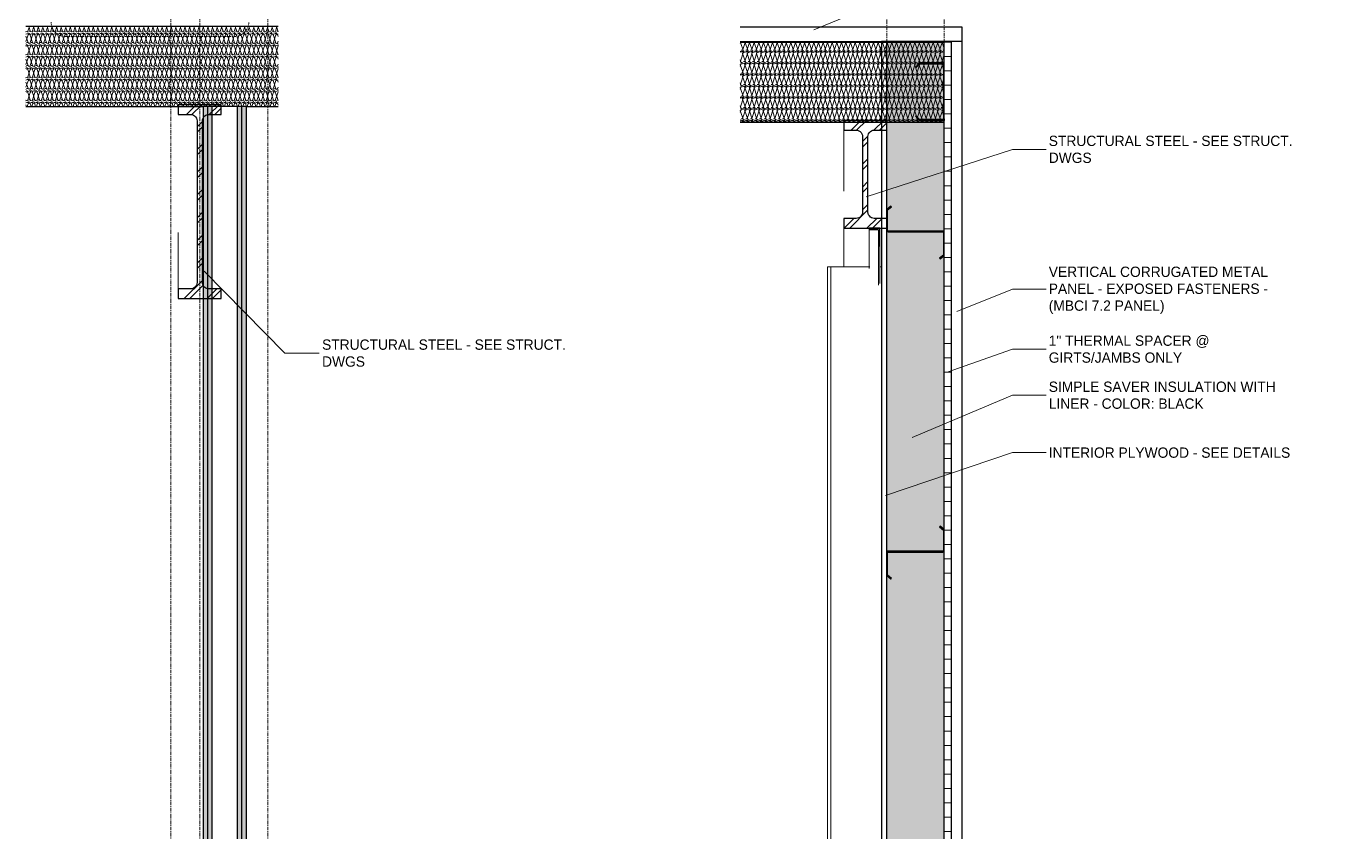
# Model space of a CAD drawing. Header units: inches. Extents: x 22745 to 23280, y -53 to 309.
# Drawn here: x 23098.7 to 23279.2, y 61 to 173.4 of the extents above; entities that cross this region are included whole.
import ezdxf

# ---------------------------------------------------------------- set-up
doc = ezdxf.new("R2010")
doc.units = ezdxf.units.IN
doc.header["$MEASUREMENT"] = 0
doc.linetypes.add('Dash Dot 3_16_', pattern=[0.3125, 0.1875, -0.0625, 0, -0.0625])
doc.linetypes.add('Grid Line 1_2_', pattern=[0.875, 0.5, -0.125, 0.125, -0.125])
for name, color, linetype, lineweight in [('A-ANNO-IDEN', 131, 'Continuous', 9), ('A-ANNO-SYMB', 150, 'Continuous', 9), ('A-CLNG', 13, 'Continuous', 30), ('A-CLNG-PATT', 13, 'Continuous', 70), ('A-ROOF', 132, 'Continuous', 30), ('A-ROOF-PATT', 132, 'Continuous', 30), ('A-WALL', 113, 'Continuous', 30), ('A-WALL-PATT', 111, 'Continuous', 70), ('I-WALL', 2, 'Continuous', 30), ('S-BEAM', 12, 'Continuous', 30), ('S-COLS', 52, 'Continuous', 30), ('S-GRID', 1, 'Continuous', 9)]:
    doc.layers.add(name, color=color, linetype=linetype, lineweight=lineweight)
doc.styles.add('Century Gothic', font='GOTHIC.TTF', dxfattribs={"height": 1.437112})
pattern_1 = [(0, (21572.501, 107.706), (5.12, 1.28), [0.211, -3.629, 0.211, -3.629, -20.48]), (0, (21572.501, 107.706), (5.12, 1.28), [-7.68, 0.211, -7.469, 0.211, -3.629, -8.96]), (0, (21572.501, 107.706), (5.12, 1.28), [-19.2, 0.211, -2.349, 0.211, -6.189]), (120, (21574.421, 108.346), (-3.6685125, 3.7940501), [0.211, -3.629, 0.211, -3.629, -20.48]), (120, (21574.421, 108.346), (-3.6685125, 3.7940501), [-7.68, 0.211, -7.469, 0.211, -3.629, -8.96]), (120, (21574.421, 108.346), (-3.6685125, 3.7940501), [-19.2, 0.211, -2.349, 0.211, -6.189]), (240, (21575.061, 110.906), (-1.4514875, -5.0740501), [0.211, -3.629, 0.211, -3.629, -20.48]), (240, (21575.061, 110.906), (-1.4514875, -5.0740501), [-7.68, 0.211, -7.469, 0.211, -3.629, -8.96]), (240, (21575.061, 110.906), (-1.4514875, -5.0740501), [-19.2, 0.211, -2.349, 0.211, -6.189])]
pattern_2 = [(161.57, (-19638.334, 101.214), (-0.6397287956, 0.0002609723), [0, -4.554, 0.506, 0]), (18.43, (-19638.494, 101.214), (-0.6397287956, -0.0002609723), [0, -4.554, 0.506, 0]), (108.43, (-19638.334, 101.214), (0.3202005462, -1.599823931), [1.518, -3.542]), (71.57, (-19638.494, 101.214), (0.3202005462, 1.599823931), [1.518, -3.542])]
pattern_3 = [(45, (-19638.414, 101.134), (-1.583919, 1.583919), []), (45, (-19638.414, 103.534), (-1.583919, 1.583919), [])]

# ---------------------------------------------------------------- blocks, each defined once
blk = doc.blocks.new('W-Wide Flange - 2_-3_ deep-1401636-Wall Section - One Story - Parapet - Exposed Structure')
at = {"layer": 'S-BEAM', "lineweight": 9}
h = blk.add_hatch(dxfattribs=at)
h.set_pattern_fill('FP_25', color=8, style=0, pattern_type=2)
h.set_pattern_definition([(45, (21572.501, 107.706), (-1.583919, 1.583919), []), (45, (21572.501, 110.106), (-1.583919, 1.583919), [])])
h.paths.add_polyline_path([(22347.05, 135.4), (22353.05, 135.4), (22353.05, 136.76), (22351.32, 136.76), (22351.12, 136.78), (22350.93, 136.85), (22350.76, 136.96), (22350.62, 137.1), (22350.52, 137.27), (22350.45, 137.45), (22350.43, 137.65), (22350.43, 160.17), (22350.45, 160.37), (22350.52, 160.56), (22350.62, 160.73), (22350.76, 160.87), (22350.93, 160.97), (22351.12, 161.04), (22351.32, 161.06), (22353.05, 161.06), (22353.05, 162.42), (22347.05, 162.42), (22347.05, 161.06), (22348.79, 161.06), (22348.99, 161.04), (22349.17, 160.97), (22349.34, 160.87), (22349.48, 160.73), (22349.59, 160.56), (22349.66, 160.37), (22349.68, 160.17), (22349.68, 137.65), (22349.66, 137.45), (22349.59, 137.27), (22349.48, 137.1), (22349.34, 136.96), (22349.17, 136.85), (22348.99, 136.78), (22348.79, 136.76), (22347.05, 136.76)], flags=0)
at = {"layer": 'S-BEAM', "color": 7}
for p, q in [((22353.05, 162.42), (22347.05, 162.42)), ((22347.05, 162.42), (22347.05, 161.06)), ((22347.05, 161.06), (22348.79, 161.06)), ((22351.32, 161.06), (22353.05, 161.06)), ((22353.05, 161.06), (22353.05, 162.42)), ((22349.68, 160.17), (22349.68, 137.65)), ((22350.43, 137.65), (22350.43, 160.17)), ((22348.79, 136.76), (22347.05, 136.76)), ((22347.05, 136.76), (22347.05, 135.4)), ((22347.05, 135.4), (22353.05, 135.4)), ((22353.05, 136.76), (22351.32, 136.76)), ((22353.05, 135.4), (22353.05, 136.76))]:
    blk.add_line(p, q, dxfattribs=at)
at = {"layer": 'S-BEAM', "color": 43, "lineweight": 18}
blk.add_line((22347.05, 144.59), (22347.05, 136.76), dxfattribs=at)
at = {"layer": 'S-BEAM', "color": 7, "flags": 128}
for points in [[(22348.79, 161.06), (22348.99, 161.04), (22349.17, 160.97), (22349.34, 160.87), (22349.48, 160.73), (22349.59, 160.56), (22349.66, 160.37), (22349.68, 160.17)], [(22350.43, 160.17), (22350.45, 160.37), (22350.52, 160.56), (22350.62, 160.73), (22350.76, 160.87), (22350.93, 160.97), (22351.12, 161.04), (22351.32, 161.06)], [(22349.68, 137.65), (22349.66, 137.45), (22349.59, 137.27), (22349.48, 137.1), (22349.34, 136.96), (22349.17, 136.85), (22348.99, 136.78), (22348.79, 136.76)], [(22351.32, 136.76), (22351.12, 136.78), (22350.93, 136.85), (22350.76, 136.96), (22350.62, 137.1), (22350.52, 137.27), (22350.45, 137.45), (22350.43, 137.65)]]:
    blk.add_lwpolyline(points, dxfattribs=at)
blk = doc.blocks.new('W-Wide Flange - 1_-5_-1401438-Wall Section - One Story - Metal Panel')
at = {"layer": 'S-BEAM', "lineweight": 9}
h = blk.add_hatch(dxfattribs=at)
h.set_pattern_fill('FP_34', color=8, style=0, pattern_type=2)
h.set_pattern_definition(pattern_3)
h.paths.add_polyline_path([(-20900.9, 145.22), (-20899.55, 145.22), (-20899.55, 146.58), (-20901.29, 146.58), (-20901.49, 146.6), (-20901.67, 146.67), (-20901.84, 146.77), (-20901.98, 146.91), (-20902.09, 147.08), (-20902.16, 147.27), (-20902.18, 147.47), (-20902.18, 157.98), (-20902.16, 158.18), (-20902.09, 158.36), (-20901.98, 158.53), (-20901.84, 158.67), (-20901.67, 158.78), (-20901.49, 158.85), (-20901.29, 158.87), (-20899.55, 158.87), (-20899.55, 160.23), (-20905.55, 160.23), (-20905.55, 158.87), (-20903.82, 158.87), (-20903.62, 158.85), (-20903.43, 158.78), (-20903.26, 158.67), (-20903.12, 158.53), (-20903.02, 158.36), (-20902.95, 158.18), (-20902.93, 157.98), (-20902.93, 147.47), (-20902.95, 147.27), (-20903.02, 147.08), (-20903.12, 146.91), (-20903.26, 146.77), (-20903.43, 146.67), (-20903.62, 146.6), (-20903.82, 146.58), (-20905.55, 146.58), (-20905.55, 145.22), (-20902.02, 145.22)], flags=0)
at = {"layer": 'S-BEAM', "color": 7}
for p, q in [((-20899.55, 160.23), (-20905.55, 160.23)), ((-20905.55, 160.23), (-20905.55, 159.97)), ((-20905.55, 159.97), (-20905.55, 158.87)), ((-20899.55, 159.97), (-20899.55, 160.23)), ((-20899.55, 158.87), (-20899.55, 159.97)), ((-20905.55, 158.87), (-20903.82, 158.87)), ((-20902.93, 157.98), (-20902.93, 147.47)), ((-20902.18, 147.47), (-20902.18, 157.98)), ((-20901.29, 158.87), (-20899.55, 158.87)), ((-20903.82, 146.58), (-20905.55, 146.58)), ((-20905.55, 146.58), (-20905.55, 145.22)), ((-20899.55, 146.58), (-20901.29, 146.58)), ((-20899.55, 145.22), (-20899.55, 146.58)), ((-20905.55, 145.22), (-20899.55, 145.22))]:
    blk.add_line(p, q, dxfattribs=at)
at = {"layer": 'S-BEAM', "color": 43, "lineweight": 18}
for p, q in [((-20905.55, 150.36), (-20905.55, 158.87)), ((-20905.55, 139.83), (-20905.55, 145.22))]:
    blk.add_line(p, q, dxfattribs=at)
at = {"layer": 'S-BEAM', "color": 7, "flags": 128}
for points in [[(-20903.82, 158.87), (-20903.62, 158.85), (-20903.43, 158.78), (-20903.26, 158.67), (-20903.12, 158.53), (-20903.02, 158.36), (-20902.95, 158.18), (-20902.93, 157.98)], [(-20902.18, 157.98), (-20902.16, 158.18), (-20902.09, 158.36), (-20901.98, 158.53), (-20901.84, 158.67), (-20901.67, 158.78), (-20901.49, 158.85), (-20901.29, 158.87)], [(-20902.93, 147.47), (-20902.95, 147.27), (-20903.02, 147.08), (-20903.12, 146.91), (-20903.26, 146.77), (-20903.43, 146.67), (-20903.62, 146.6), (-20903.82, 146.58)], [(-20901.29, 146.58), (-20901.49, 146.6), (-20901.67, 146.67), (-20901.84, 146.77), (-20901.98, 146.91), (-20902.09, 147.08), (-20902.16, 147.27), (-20902.18, 147.47)]]:
    blk.add_lwpolyline(points, dxfattribs=at)
blk = doc.blocks.new('Girt_Z - 8_D-1933048-Wall Section - One Story - Metal Panel')
at = {"layer": 'S-BEAM', "color": 7}
for p, q in [((-20892.13, 103.68), (-20892.2, 103.59)), ((-20892.2, 103.59), (-20891.66, 103.14)), ((-20891.55, 103.2), (-20892.13, 103.68)), ((-20891.66, 103.14), (-20891.66, 100.25)), ((-20891.55, 100.26), (-20891.55, 103.2)), ((-20891.74, 100.18), (-20899.55, 100.18)), ((-20899.55, 100.18), (-20899.55, 96.8)), ((-20899.44, 96.86), (-20899.44, 100)), ((-20899.37, 100.07), (-20891.74, 100.07)), ((-20899.55, 96.8), (-20898.98, 96.32)), ((-20898.91, 96.41), (-20899.44, 96.86)), ((-20898.98, 96.32), (-20898.91, 96.41))]:
    blk.add_line(p, q, dxfattribs=at)
for centre, radius, start, end in [((-20899.37, 99.99), 0.0782, 90, 176.9576), ((-20891.74, 100.26), 0.188, 270, 0), ((-20891.74, 100.26), 0.0782, 270, 357.8773)]:
    blk.add_arc(centre, radius, start, end, dxfattribs=at)
blk = doc.blocks.new('Girt_C - 8_D-1933049-Wall Section - One Story - Metal Panel')
at = {"layer": 'S-BEAM', "lineweight": 9}
h = blk.add_hatch(dxfattribs=at)
h.set_pattern_fill('FP_34', color=8, style=0, pattern_type=2)
h.set_pattern_definition(pattern_3)
h.paths.add_polyline_path([(-20895.05, 160.23), (-20891.74, 160.23), (-20891.67, 160.24), (-20891.61, 160.28), (-20891.57, 160.34), (-20891.55, 160.42), (-20891.55, 168.05), (-20891.57, 168.12), (-20891.61, 168.18), (-20891.67, 168.22), (-20891.74, 168.24), (-20895.05, 168.24), (-20895.53, 167.66), (-20895.45, 167.59), (-20895, 168.13), (-20891.74, 168.13), (-20891.7, 168.11), (-20891.67, 168.09), (-20891.66, 168.05), (-20891.66, 160.42), (-20891.67, 160.38), (-20891.7, 160.35), (-20891.74, 160.34), (-20895, 160.34), (-20895.45, 160.88), (-20895.54, 160.8)], flags=0)
at = {"layer": 'S-BEAM', "color": 7}
for p, q in [((-20895.05, 168.24), (-20895.53, 167.66)), ((-20895.45, 167.59), (-20895, 168.13)), ((-20891.74, 168.24), (-20895.05, 168.24)), ((-20895, 168.13), (-20891.74, 168.13)), ((-20891.66, 168.05), (-20891.66, 160.42)), ((-20891.55, 160.42), (-20891.55, 168.05)), ((-20895.53, 167.66), (-20895.45, 167.59)), ((-20895.45, 160.88), (-20895.54, 160.8)), ((-20895.54, 160.8), (-20895.05, 160.23)), ((-20895, 160.34), (-20895.45, 160.88)), ((-20895.05, 160.23), (-20891.74, 160.23)), ((-20891.74, 160.34), (-20895, 160.34)), ((-20891.74, 160.23), (-20891.67, 160.24)), ((-20891.67, 160.24), (-20891.61, 160.28)), ((-20891.61, 160.28), (-20891.57, 160.34)), ((-20891.57, 160.34), (-20891.55, 160.42))]:
    blk.add_line(p, q, dxfattribs=at)
at = {"layer": 'S-BEAM', "color": 43, "lineweight": 18}
blk.add_line((-20891.55, 159.98), (-20891.55, 160.42), dxfattribs=at)
at = {"layer": 'S-BEAM', "color": 7, "flags": 128}
for points in [[(-20891.55, 168.05), (-20891.57, 168.12), (-20891.61, 168.18), (-20891.67, 168.22), (-20891.74, 168.24)], [(-20891.74, 168.13), (-20891.7, 168.11), (-20891.67, 168.09), (-20891.66, 168.05)], [(-20891.66, 160.42), (-20891.67, 160.38), (-20891.7, 160.35), (-20891.74, 160.34)]]:
    blk.add_lwpolyline(points, dxfattribs=at)
blk = doc.blocks.new('L-Angle - L2-1_2X1-1_2X3_16-1401440-Wall Section - One Story - Metal Panel')
at = {"layer": 'S-BEAM', "lineweight": 9}
h = blk.add_hatch(dxfattribs=at)
h.set_pattern_fill('FP_34', color=8, style=0, pattern_type=2)
h.set_pattern_definition(pattern_3)
h.paths.add_polyline_path([(-20900.52, 142.71), (-20900.52, 145.22), (-20902.02, 145.22), (-20902.01, 145.17), (-20902, 145.13), (-20901.98, 145.1), (-20901.95, 145.07), (-20901.91, 145.05), (-20901.87, 145.03), (-20901.83, 145.03), (-20900.85, 145.02), (-20900.81, 145.01), (-20900.77, 144.99), (-20900.75, 144.96), (-20900.72, 144.92), (-20900.71, 144.88), (-20900.7, 144.84), (-20900.7, 142.86), (-20900.69, 142.82), (-20900.66, 142.78), (-20900.63, 142.75), (-20900.6, 142.73), (-20900.56, 142.72)], flags=0)
at = {"layer": 'S-BEAM', "color": 43, "lineweight": 18}
for p, q in [((-20902.02, 145.22), (-20902.02, 139.57)), ((-20902.02, 139.83), (-20902.02, 145.22)), ((-20900.7, 142.9), (-20900.7, 137.25)), ((-20900.52, 137.5), (-20900.52, 142.71))]:
    blk.add_line(p, q, dxfattribs=at)
at = {"layer": 'S-BEAM', "color": 7}
for p, q in [((-20900.52, 145.22), (-20902.02, 145.22)), ((-20902.02, 145.22), (-20902.01, 145.17)), ((-20902.01, 145.17), (-20902, 145.13)), ((-20902, 145.13), (-20901.98, 145.1)), ((-20901.98, 145.1), (-20901.95, 145.07)), ((-20901.95, 145.07), (-20901.91, 145.05)), ((-20901.91, 145.05), (-20901.87, 145.03)), ((-20901.87, 145.03), (-20901.83, 145.03)), ((-20901.83, 145.03), (-20900.89, 145.03)), ((-20900.7, 144.84), (-20900.7, 142.9)), ((-20900.52, 142.71), (-20900.52, 145.22)), ((-20900.69, 142.82), (-20900.66, 142.78))]:
    blk.add_line(p, q, dxfattribs=at)
at = {"layer": 'S-BEAM', "color": 7, "flags": 128}
for points in [[(-20900.89, 145.03), (-20900.85, 145.02), (-20900.81, 145.01), (-20900.77, 144.99), (-20900.75, 144.96), (-20900.72, 144.92), (-20900.71, 144.88), (-20900.7, 144.84)], [(-20900.7, 142.9), (-20900.7, 142.86), (-20900.69, 142.82)], [(-20900.66, 142.78), (-20900.63, 142.75), (-20900.6, 142.73)], [(-20900.6, 142.73), (-20900.56, 142.72), (-20900.52, 142.71)]]:
    blk.add_lwpolyline(points, dxfattribs=at)
blk = doc.blocks.new('Girt_Z - 8_D-1790185-Wall Section - One Story - Metal Panel')
at = {"layer": 'S-BEAM', "color": 7}
for p, q in [((-20898.98, 148.29), (-20899.55, 147.81)), ((-20899.44, 147.76), (-20898.91, 148.21)), ((-20898.91, 148.21), (-20898.98, 148.29)), ((-20899.55, 147.81), (-20899.55, 144.88)), ((-20899.44, 144.87), (-20899.44, 147.76)), ((-20891.55, 144.8), (-20899.37, 144.8)), ((-20899.37, 144.69), (-20891.74, 144.69)), ((-20891.66, 144.61), (-20891.66, 141.47)), ((-20891.55, 141.42), (-20891.55, 144.8)), ((-20891.66, 141.47), (-20892.2, 141.02)), ((-20892.2, 141.02), (-20892.13, 140.94)), ((-20892.13, 140.94), (-20891.55, 141.42))]:
    blk.add_line(p, q, dxfattribs=at)
for centre, radius, start, end in [((-20899.37, 144.88), 0.188, 180, 270), ((-20899.37, 144.88), 0.0782, 182.1227, 270), ((-20891.74, 144.61), 0.0782, 3.0424, 90)]:
    blk.add_arc(centre, radius, start, end, dxfattribs=at)

msp = doc.modelspace()

# ---------------------------------------------------------------- hatches: boundary and pattern name
at = {"layer": 'A-CLNG-PATT', "lineweight": 9}
h = msp.add_hatch(dxfattribs=at)
h.set_pattern_fill('FP_26', color=8, style=0, pattern_type=2)
h.set_pattern_definition([(161.57, (21572.581, 107.786), (-0.639728796, 0.000260972), [0, -4.554, 0.506, 0]), (18.43, (21572.421, 107.786), (-0.639728796, -0.000260972), [0, -4.554, 0.506, 0]), (108.43, (21572.581, 107.786), (0.320200546, -1.59982393), [1.518, -3.542]), (71.57, (21572.421, 107.786), (0.320200546, 1.59982393), [1.518, -3.542])])
h.paths.add_polyline_path([(23124.6536, 162.16852), (23133.84106, 162.16852), (23133.84106, 173.30317), (23098.69972, 173.30317), (23098.69972, 162.16852), (23124.0286, 162.16852)], flags=0)
h = msp.add_hatch(dxfattribs=at)
h.set_pattern_fill('FP_33', color=8, style=0, pattern_type=2)
h.set_pattern_definition(pattern_2)
h.paths.add_polyline_path([(23198.18442, 159.97351), (23226.60422, 159.97351), (23226.60422, 171.10816), (23198.18442, 171.10816)], flags=0)
at = {"layer": 'A-ROOF-PATT', "lineweight": 9}
h = msp.add_hatch(dxfattribs=at)
h.set_pattern_fill('FP_15', color=8, style=0, pattern_type=2)
h.set_pattern_definition([(90, (-174.388, -762.154), (-16.082, 1e-15), [])])
h.paths.add_polyline_path([(23229.10422, 162.7312), (23229.1043, 162.7312), (23229.10422, 162.73125)], flags=0)
h.paths.add_polyline_path([(23207.16042, 171.10816), (23217.85422, 171.10816), (23217.85422, 171.23837), (23198.18442, 171.23837), (23198.18442, 171.10816), (23206.46818, 171.10816)], flags=0)
at = {"layer": 'A-WALL-PATT', "lineweight": 9}
h = msp.add_hatch(dxfattribs=at)
h.set_pattern_fill('FP_33', color=8, style=0, pattern_type=2)
h.set_pattern_definition(pattern_2)
h.paths.add_polyline_path([(23226.60422, 0), (23226.60422, 171.23837), (23218.60422, 171.23837), (23218.60422, 0)], flags=0)
h = msp.add_hatch(dxfattribs=at)
h.set_pattern_fill('FP_32', color=8, style=0, pattern_type=2)
h.set_pattern_definition([(0, (-19638.414, 101.134), (0, 2), []), (90, (-19638.414, 101.134), (-2, 1e-16), [])])
h.paths.add_polyline_path([(23227.60422, 0), (23227.60422, 171.23837), (23226.60422, 171.23837), (23226.60422, 0)], flags=0)
h = msp.add_hatch(dxfattribs=at)
h.set_pattern_fill('FP_28', color=8, style=0, pattern_type=2)
h.set_pattern_definition(pattern_1)
h.paths.add_polyline_path([(23124.0286, 0), (23124.0286, 162.16852), (23123.4036, 162.16852), (23123.4036, 0)], flags=0)
h = msp.add_hatch(dxfattribs=at)
h.set_pattern_fill('FP_28', color=8, style=0, pattern_type=2)
h.set_pattern_definition(pattern_1)
h.paths.add_polyline_path([(23124.6536, 0), (23124.6536, 162.16852), (23124.0286, 162.16852), (23124.0286, 0)], flags=0)
h = msp.add_hatch(dxfattribs=at)
h.set_pattern_fill('FP_28', color=8, style=0, pattern_type=2)
h.set_pattern_definition(pattern_1)
h.paths.add_polyline_path([(23128.7786, 0), (23128.7786, 162.16852), (23128.1536, 162.16852), (23128.1536, 0)], flags=0)
h = msp.add_hatch(dxfattribs=at)
h.set_pattern_fill('FP_28', color=8, style=0, pattern_type=2)
h.set_pattern_definition(pattern_1)
h.paths.add_polyline_path([(23129.4036, 0), (23129.4036, 162.16852), (23128.7786, 162.16852), (23128.7786, 0)], flags=0)

# ---------------------------------------------------------------- linework, layer by layer
at = {"layer": 'A-ANNO-IDEN', "color": 153}
for p, q in [((23208.43157, 172.86395), (23236.09555, 184.28148)), ((23215.70921, 149.56093), (23236.09555, 156.18596)), ((23236.09555, 156.18596), (23241.16207, 156.18596)), ((23123.52796, 139.24136), (23134.74205, 127.78994)), ((23228.33816, 133.61947), (23236.09555, 136.72495)), ((23236.09555, 136.72495), (23241.16207, 136.72495)), ((23226.99245, 125.13116), (23236.09555, 128.34015)), ((23236.09555, 128.34015), (23241.16207, 128.34015)), ((23134.74205, 127.78994), (23139.94724, 127.78994)), ((23222.1272, 116.02175), (23236.09555, 121.92216)), ((23236.09555, 121.92216), (23241.16207, 121.92216)), ((23218.40062, 107.9475), (23236.09555, 113.95143)), ((23236.09555, 113.95143), (23241.16207, 113.95143))]:
    msp.add_line(p, q, dxfattribs=at)
at = {"layer": 'A-ANNO-SYMB', "linetype": 'Dash Dot 3_16_'}
msp.add_line((23104.20458, 171.92729), (23127.74004, 171.92729), dxfattribs=at)
for centre, start, end in [((23104.20458, 173.92729), 180, 270), ((23127.74004, 173.92729), 270, 0)]:
    msp.add_arc(centre, 2, start, end, dxfattribs=at)
at = {"layer": 'A-CLNG', "color": 7}
for p, q in [((23133.84106, 173.30317), (23098.69972, 173.30317)), ((23226.60422, 171.10816), (23198.18442, 171.10816)), ((23226.60422, 160.41649), (23226.60422, 171.10816)), ((23098.69972, 162.16852), (23123.4036, 162.16852)), ((23129.4036, 162.16852), (23133.84106, 162.16852)), ((23198.18442, 159.97351), (23226.60422, 159.97351)), ((23226.60422, 159.97351), (23226.60422, 160.41649))]:
    msp.add_line(p, q, dxfattribs=at)
at = {"layer": 'A-ROOF', "color": 7}
for p, q in [((23229.10422, 173.2401), (23198.18442, 173.2401)), ((23229.10422, 171.23837), (23229.10422, 173.2401)), ((23198.18442, 171.23837), (23217.85422, 171.23837))]:
    msp.add_line(p, q, dxfattribs=at)
at = {"layer": 'A-WALL', "color": 7}
for p, q in [((23217.85422, 171.23837), (23217.85422, 159.9735)), ((23229.10422, 171.23837), (23217.85422, 171.23837)), ((23218.60422, 159.9735), (23218.60422, 171.23837)), ((23226.60422, 159.9735), (23226.60422, 171.23837)), ((23227.60422, 0), (23227.60422, 171.23837)), ((23229.10422, 0), (23229.10422, 171.23837)), ((23129.4036, 162.16852), (23123.4036, 162.16852)), ((23124.0286, 0), (23124.0286, 162.16852)), ((23124.6536, 0), (23124.6536, 162.16852)), ((23128.1536, 0), (23128.1536, 162.16852)), ((23128.7786, 0), (23128.7786, 162.16852)), ((23217.85422, 159.97349), (23217.85422, 0)), ((23218.60422, 0), (23218.60422, 159.97349)), ((23226.60422, 0), (23226.60422, 159.97349))]:
    msp.add_line(p, q, dxfattribs=at)
at = {"layer": 'I-WALL', "color": 7}
for p, q in [((23123.4036, 162.16852), (23123.4036, 0)), ((23129.4036, 0), (23129.4036, 162.16852))]:
    msp.add_line(p, q, dxfattribs=at)
at = {"layer": 'S-COLS', "color": 43, "lineweight": 18}
for p, q in [((23210.35422, 139.829), (23210.35422, 0)), ((23210.78781, 139.829), (23210.35422, 139.829)), ((23210.78781, 139.829), (23210.78781, 0)), ((23211.47922, 139.829), (23210.78781, 139.829)), ((23216.25598, 139.829), (23211.47922, 139.829)), ((23217.86056, 139.829), (23217.64615, 139.829))]:
    msp.add_line(p, q, dxfattribs=at)
at = {"layer": 'S-GRID', "linetype": 'Grid Line 1_2_'}
for p, q in [((23118.9036, -48.95113), (23118.9036, 301.37399)), ((23122.9036, -48.95113), (23122.9036, 301.37399)), ((23132.4036, -48.95113), (23132.4036, 301.37399)), ((23132.4036, -48.95113), (23132.4036, 301.37399)), ((23218.60422, -51.18944), (23218.60422, 219.06819)), ((23226.60422, -51.18944), (23226.60422, 219.06819))]:
    msp.add_line(p, q, dxfattribs=at)

# ---------------------------------------------------------------- block references
at = {"layer": 'S-BEAM', "color": 43, "lineweight": 18}
for name, p in [('Girt_C - 8_D-1933049-Wall Section - One Story - Metal Panel', (44118.15703, 0)), ('W-Wide Flange - 2_-3_ deep-1401636-Wall Section - One Story - Parapet - Exposed Structure', (772.85079, 0)), ('W-Wide Flange - 1_-5_-1401438-Wall Section - One Story - Metal Panel', (44118.15703, 0)), ('Girt_Z - 8_D-1790185-Wall Section - One Story - Metal Panel', (44118.15703, 0)), ('L-Angle - L2-1_2X1-1_2X3_16-1401440-Wall Section - One Story - Metal Panel', (44118.15703, 0)), ('Girt_Z - 8_D-1933048-Wall Section - One Story - Metal Panel', (44118.15703, 0))]:
    msp.add_blockref(name, p, dxfattribs=at)

# ---------------------------------------------------------------- next in the draw order: texts
at = {"layer": 'A-ANNO-IDEN', "char_height": 1.4371118, "attachment_point": 1, "line_spacing_factor": 0.984117, "style": 'Century Gothic', "bg_fill": 3, "box_fill_scale": 1.25, "bg_fill_color": 0, "bg_fill_transparency": 0}
for s, insert, width in [('STRUCTURAL STEEL - SEE STRUCT.\\PDWGS', (23241.16207, 158.09926), 35.406), ('VERTICAL CORRUGATED METAL\\PPANEL - EXPOSED FASTENERS -\\P(MBCI 7.2 PANEL)', (23241.16207, 139.85254), 35.478), ('STRUCTURAL STEEL - SEE STRUCT.\\PDWGS', (23139.94724, 129.70324), 35.406), ('1" THERMAL SPACER @\\PGIRTS/JAMBS ONLY', (23241.16207, 130.25346), 25.344), ('SIMPLE SAVER INSULATION WITH\\PLINER - COLOR: BLACK', (23241.16207, 123.83546), 35.55), ('INTERIOR PLYWOOD - SEE DETAILS', (23241.16207, 114.65045), 37.71)]:
    msp.add_mtext(s, dxfattribs=dict(at, insert=insert, width=width))

doc.saveas('drawing.dxf')
